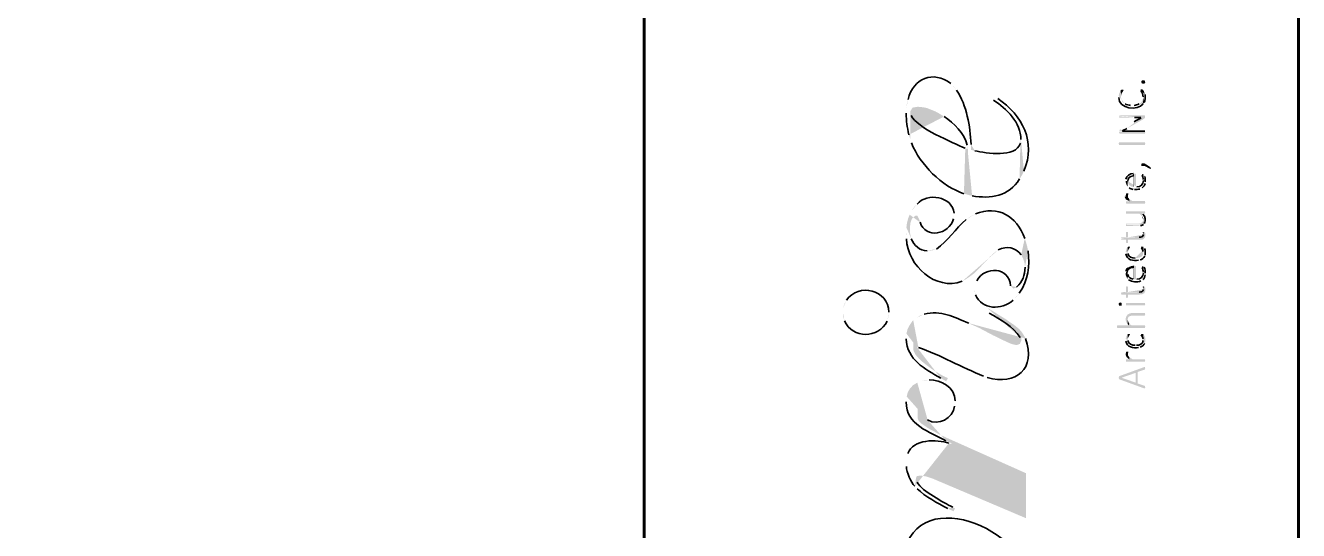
# Model space of a CAD drawing. Header units: inches. Extents: x 5 to 516, y -193 to 129.
# Drawn here: x 129.21 to 144.77, y 58.4 to 64.58 of the extents above; entities that cross this region are included whole.
import ezdxf

# ---------------------------------------------------------------- set-up
doc = ezdxf.new("R2010")
doc.units = ezdxf.units.IN
doc.header["$MEASUREMENT"] = 0
doc.layers.add('PDF_Geometry', color=7, linetype='Continuous')
doc.layers.add('PDF_Solid Fills', color=7, linetype='Continuous')

msp = doc.modelspace()

# ---------------------------------------------------------------- hatches: boundary and pattern name
at = {"layer": 'PDF_Solid Fills', "true_color": 0x8d8d8d, "transparency": 33554559}
h = msp.add_hatch(color=252, dxfattribs=at)
h.paths.add_polyline_path([(139.9736406, 63.50767), (139.9736406, 63.5043367)], flags=0)
h.paths.add_polyline_path([(140.0069739, 63.2410033), (140.0236406, 63.1910033), (140.0269739, 63.5210033), (140.0269739, 63.5310033), (140.0503073, 63.5710033), (140.0603073, 63.5743367), (140.1203073, 63.5843367), (140.136974, 63.5810033), (140.1836406, 63.57767), (140.2303073, 63.56767), (140.3303073, 63.52767), (140.3836406, 63.49767), (140.436974, 63.4643367)], flags=0)
h.paths.add_polyline_path([(140.7203073, 63.1143366), (140.7303073, 63.0643366), (140.7303073, 62.5076699), (140.7803073, 62.4943366)], flags=0)
h.paths.add_polyline_path([(141.3603073, 62.7010033), (141.3903074, 62.7476699), (141.376974, 63.1843366), (141.3703073, 63.13767)], flags=0)
h.paths.add_polyline_path([(140.8136407, 63.0443366), (140.766974, 63.05767), (140.766974, 63.1243366)], flags=0)
h.paths.add_polyline_path([(140.5903073, 63.78767), (140.556974, 63.8310034), (140.5203073, 63.86767)], flags=0)
h.paths.add_polyline_path([(139.9969739, 63.6743367), (139.9836406, 63.6243367), (139.9769739, 63.56767)], flags=0)
at = {"layer": 'PDF_Solid Fills', "transparency": 33554559}
for points in [[(142.8736415, 63.9076673), (142.8836415, 63.9076673), (142.8903082, 63.904334), (142.8903082, 63.9010007), (142.8936415, 63.894334), (142.8969748, 63.884334), (142.8936415, 63.874334), (142.8903082, 63.8710006), (142.8836415, 63.8676673), (142.8736415, 63.864334), (142.8603082, 63.8676673), (142.8536415, 63.8710006), (142.8503082, 63.8776673), (142.8503082, 63.8976673), (142.8536415, 63.904334), (142.8603082, 63.9076673)], [(142.5969742, 63.7876722), (142.6003075, 63.7010055), (142.6003075, 63.7176722), (142.6036409, 63.7276722), (142.6036409, 63.7376722), (142.6069742, 63.7443389), (142.6136409, 63.7543389), (142.6169742, 63.7610055), (142.6236409, 63.7710055), (142.6269742, 63.7776722), (142.6269742, 63.7810055), (142.6336409, 63.7876722), (142.6303076, 63.7910055), (142.6303076, 63.7943389), (142.6069742, 63.7943389), (142.6003075, 63.7876722)], [(142.8903075, 63.1476711), (142.8936408, 63.1476711), (142.8936408, 63.1410044), (142.8969742, 63.1343377), (142.8936408, 63.1243377), (142.8936408, 63.1176711), (142.5769741, 63.1176711), (142.5769741, 63.1210044), (142.5736408, 63.1276711), (142.5736408, 63.1410044), (142.5769741, 63.1443377), (142.5769741, 63.1476711)], [(142.8469742, 62.8743353), (142.8469742, 62.8676686), (142.8503076, 62.8610019), (142.8569742, 62.8576686), (142.8936409, 62.8576686), (142.9603076, 62.8210019), (142.9636409, 62.8210019), (142.9636409, 62.8243353), (142.9669742, 62.8310019), (142.9636409, 62.8343353), (142.9636409, 62.8410019), (142.9603076, 62.8443353), (142.9069742, 62.8810019), (142.9036409, 62.8810019), (142.8969742, 62.8876686), (142.8869742, 62.8910019), (142.8736409, 62.8910019), (142.8636409, 62.8943353), (142.8569742, 62.8910019), (142.8503076, 62.8876686), (142.8469742, 62.8810019)], [(142.6603075, 62.4143404), (142.6603075, 62.4043404), (142.6636409, 62.401007), (142.8936409, 62.401007), (142.8936409, 62.4076737), (142.8969742, 62.4143404), (142.8936409, 62.4243404), (142.8936409, 62.431007), (142.7369742, 62.431007), (142.7303075, 62.4376737), (142.7203075, 62.441007), (142.7136409, 62.4476737), (142.7103075, 62.4476737), (142.7036409, 62.4543404), (142.7003075, 62.4276737), (142.6636409, 62.4276737), (142.6603075, 62.4243404), (142.6603075, 62.421007)], [(142.6836416, 62.441006), (142.6936416, 62.4343393), (142.7003083, 62.4276726), (142.7036416, 62.4543393), (142.6969749, 62.461006), (142.6936416, 62.4676726), (142.6869749, 62.4743393), (142.6869749, 62.4776726), (142.6836416, 62.4876726)], [(142.6603075, 62.2910019), (142.6603075, 62.2810019), (142.6636409, 62.2776685), (142.8269742, 62.2776685), (142.8569742, 62.2476685), (142.8569742, 62.2776685), (142.8936409, 62.2776685), (142.8936409, 62.2843352), (142.8969742, 62.2910019), (142.8936409, 62.2976685), (142.8936409, 62.3043352), (142.6603075, 62.3043352), (142.6603075, 62.2976685)], [(142.8636411, 62.0510048), (142.8669744, 62.0443382), (142.8703077, 62.0376715), (142.8703077, 62.0310048), (142.8736411, 62.0210048), (142.8769744, 62.0543382), (142.8669744, 62.0543382), (142.8669744, 62.0510048)], [(142.6803076, 61.8676688), (142.6836409, 61.8010021), (142.6836409, 61.8176688), (142.6869742, 61.8276688), (142.6936409, 61.8376688), (142.6969742, 61.8476688), (142.7003076, 61.8510021), (142.7069742, 61.8610021), (142.7103076, 61.8676688), (142.7069742, 61.8743354), (142.6903076, 61.8743354), (142.6836409, 61.8710021)], [(142.8636411, 61.3810015), (142.8669744, 61.3776682), (142.8703077, 61.3710015), (142.8703077, 61.3610015), (142.8736411, 61.3510015), (142.8769744, 61.3876682), (142.8703077, 61.3876682), (142.8669744, 61.3843349)], [(142.5703078, 61.1710067), (142.5736411, 61.16434), (142.5769745, 61.15434), (142.5803078, 61.1510067), (142.6003078, 61.1510067), (142.6069745, 61.15434), (142.6103078, 61.1576733), (142.6103078, 61.1776733), (142.6069745, 61.18434), (142.6036411, 61.1876733), (142.5903078, 61.1910067), (142.5836411, 61.1876733), (142.5769745, 61.18434), (142.5736411, 61.1810067)], [(142.6603075, 61.1710067), (142.6603075, 61.1576733), (142.6636409, 61.1576733), (142.6669742, 61.15434), (142.8903075, 61.15434), (142.8936409, 61.1576733), (142.8936409, 61.16434), (142.8969742, 61.1710067), (142.8936409, 61.1776733), (142.8936409, 61.18434), (142.6636409, 61.18434), (142.6603075, 61.1810067), (142.6603075, 61.1776733)], [(142.6569743, 60.9843408), (142.6569743, 60.9743408), (142.6603077, 60.9643408), (142.663641, 60.9576741), (142.6669743, 60.9476741), (142.6703077, 60.9410075), (142.6769743, 60.9343408), (142.6803077, 60.9243408), (142.683641, 60.9810075), (142.683641, 60.9943408), (142.6869743, 61.0043408), (142.693641, 61.0143408), (142.7003077, 61.0210075), (142.703641, 61.0210075), (142.713641, 61.0243408), (142.723641, 61.0276741), (142.7269743, 61.0310075), (142.8903077, 61.0310075), (142.893641, 61.0343408), (142.893641, 61.0410075), (142.8969743, 61.0476741), (142.893641, 61.0543408), (142.893641, 61.0610075), (142.723641, 61.0610075), (142.713641, 61.0576741), (142.7103077, 61.0576741), (142.703641, 61.0543408), (142.693641, 61.0510075), (142.683641, 61.0443408), (142.6769743, 61.0376741), (142.6703077, 61.0276741), (142.663641, 61.0210075), (142.663641, 61.0143408), (142.6569743, 60.9943408)], [(142.5503077, 60.8943343), (142.5503077, 60.8876676), (142.5536411, 60.8843343), (142.5536411, 60.881001), (142.8936411, 60.881001), (142.8936411, 60.8876676), (142.8969744, 60.8943343), (142.8936411, 60.9043343), (142.8936411, 60.911001), (142.7303078, 60.911001), (142.7203078, 60.9176676), (142.7003078, 60.9376676), (142.6969744, 60.911001), (142.5536411, 60.911001), (142.5536411, 60.9076676), (142.5503077, 60.9043343)], [(142.6803076, 60.9243365), (142.6903076, 60.9176698), (142.6969742, 60.9110031), (142.7003076, 60.9376698), (142.6936409, 60.9476698), (142.6903076, 60.9510031), (142.6869742, 60.9610031), (142.6836409, 60.9710031), (142.6836409, 60.9810031)], [(142.6803076, 60.8010047), (142.6836409, 60.7343381), (142.6836409, 60.7510047), (142.6869742, 60.7610047), (142.6936409, 60.7710047), (142.6969742, 60.7810047), (142.7003076, 60.7843381), (142.7069742, 60.7943381), (142.7103076, 60.8010047), (142.7069742, 60.8076714), (142.6903076, 60.8076714), (142.6836409, 60.8043381)], [(142.6569743, 60.5576711), (142.6569743, 60.5510045), (142.6603077, 60.5443378), (142.6603077, 60.5376711), (142.6669743, 60.5276711), (142.6703077, 60.5210044), (142.6803077, 60.5143378), (142.683641, 60.5076711), (142.683641, 60.5543378), (142.6869743, 60.5643378), (142.6869743, 60.5743378), (142.6903077, 60.5810045), (142.6903077, 60.5876711), (142.6869743, 60.5910045), (142.6669743, 60.5910045), (142.6669743, 60.5876711), (142.663641, 60.5876711), (142.6603077, 60.5810045), (142.6603077, 60.5743378), (142.6569743, 60.5643378)], [(142.6836416, 60.5076698), (142.6936416, 60.5010031), (142.7003083, 60.4943364), (142.7036416, 60.5210031), (142.6969749, 60.5276698), (142.6936416, 60.5343364), (142.6869749, 60.5410031), (142.6869749, 60.5443364), (142.6836416, 60.5543364)], [(142.5803082, 60.2910017), (142.6069749, 60.2710017), (142.7803082, 60.3310017), (142.7803082, 60.2110017), (142.8036416, 60.3410017), (142.8903083, 60.3710017), (142.8936416, 60.3710017), (142.8936416, 60.3810017), (142.8969749, 60.3876684), (142.8936416, 60.3976684), (142.8936416, 60.4010017), (142.8903083, 60.4043351), (142.8836416, 60.4010017)], [(142.6603075, 60.4810042), (142.6603075, 60.4710042), (142.6636409, 60.4676708), (142.8936409, 60.4676708), (142.8936409, 60.4743375), (142.8969742, 60.4810042), (142.8936409, 60.4876708), (142.8936409, 60.4943375), (142.8903075, 60.4976708), (142.7369742, 60.4976708), (142.7303075, 60.5043375), (142.7203075, 60.5076708), (142.7136409, 60.5143375), (142.7103075, 60.5143375), (142.7036409, 60.5210042), (142.7003075, 60.4943375), (142.6636409, 60.4943375), (142.6603075, 60.4910042), (142.6603075, 60.4876708)], [(142.573641, 60.2710025), (142.573641, 60.2643359), (142.5769743, 60.2576692), (142.5769743, 60.2543359), (142.5803076, 60.2510025), (142.883641, 60.1410025), (142.893641, 60.1410025), (142.893641, 60.1476692), (142.8969743, 60.1543359), (142.893641, 60.1610025), (142.893641, 60.1676692), (142.8903077, 60.1710025), (142.803641, 60.2010025), (142.803641, 60.3410025), (142.7803077, 60.2110025), (142.6069743, 60.2710025), (142.5803076, 60.2910025), (142.5769743, 60.2876692), (142.5769743, 60.2843359), (142.573641, 60.2776692)]]:
    msp.add_hatch(color=256, dxfattribs=at).paths.add_polyline_path(points)
at = {"layer": 'PDF_Solid Fills', "true_color": 0x8d8d8d, "transparency": 33554559}
h = msp.add_hatch(color=252, dxfattribs=at)
h.paths.add_polyline_path([(141.0169748, 63.6776733), (141.0403081, 63.6643399)], flags=0)
h.paths.add_polyline_path([(141.3769748, 63.1843399), (141.3903082, 62.7476732), (141.4136415, 62.7976732)], flags=0)
h.paths.add_polyline_path([(141.0936415, 63.6843399), (141.0469748, 63.7176733)], flags=0)
at = {"layer": 'PDF_Solid Fills', "transparency": 33554559}
h = msp.add_hatch(color=256, dxfattribs=at)
h.paths.add_polyline_path([(142.573641, 63.7043389), (142.573641, 63.6976722)], flags=0)
h.paths.add_polyline_path([(142.8703077, 63.6210055), (142.8703077, 63.7043389), (142.8703077, 63.6876722), (142.863641, 63.6676722), (142.8603077, 63.6610055), (142.8603077, 63.6576722), (142.853641, 63.6510055), (142.8503077, 63.6410055), (142.843641, 63.6343388), (142.833641, 63.6276722), (142.8303077, 63.6243388), (142.823641, 63.6176722)], flags=0)
h.paths.add_polyline_path([(142.7603077, 63.6010055), (142.7169743, 63.6010055)], flags=0)
h.paths.add_polyline_path([(142.6503077, 63.6176722), (142.643641, 63.6243388), (142.6369743, 63.6276722), (142.633641, 63.6310055), (142.613641, 63.6510055), (142.6103077, 63.6610055), (142.6069743, 63.6643388), (142.603641, 63.6710055), (142.603641, 63.6810055), (142.6003077, 63.6910055), (142.6003077, 63.7010055), (142.5969743, 63.7876722), (142.593641, 63.7776722), (142.5903076, 63.7743389), (142.5869743, 63.7643389), (142.583641, 63.7576722), (142.5803076, 63.7510055), (142.5769743, 63.7410055), (142.5769743, 63.7310055), (142.573641, 63.7243389), (142.573641, 63.7143389)], flags=0)
h = msp.add_hatch(color=256, dxfattribs=at)
h.paths.add_polyline_path([(142.8369746, 63.791002), (142.8436413, 63.781002)], flags=0)
h.paths.add_polyline_path([(142.870308, 63.7043353), (142.870308, 63.621002), (142.8769746, 63.6276687), (142.8836413, 63.6376687)], flags=0)
h.paths.add_polyline_path([(142.8936413, 63.7343353), (142.890308, 63.7443353), (142.8869746, 63.751002), (142.8836413, 63.761002), (142.8836413, 63.7643353), (142.880308, 63.7743353), (142.8736413, 63.781002), (142.8736413, 63.7843353), (142.8636413, 63.7943353), (142.860308, 63.7943353), (142.8569746, 63.7976687), (142.8436413, 63.7976687), (142.840308, 63.7943353), (142.8369746, 63.7943353)], flags=0)
at = {"layer": 'PDF_Solid Fills', "true_color": 0x8d8d8d, "transparency": 33554559}
h = msp.add_hatch(color=252, dxfattribs=at)
h.paths.add_polyline_path([(140.0236411, 63.191006), (140.0403078, 63.141006)], flags=0)
h.paths.add_polyline_path([(140.6803078, 62.521006), (140.7303078, 62.5076726), (140.7303078, 63.0643393), (140.6969745, 63.0776727)], flags=0)
h.paths.add_polyline_path([(140.0336411, 63.4776727), (140.0269745, 63.521006)], flags=0)
at = {"layer": 'PDF_Solid Fills', "transparency": 33554559}
h = msp.add_hatch(color=256, dxfattribs=at)
h.paths.add_polyline_path([(142.5769742, 63.4676716), (142.5769742, 63.4543383), (142.5803075, 63.4543383), (142.5803075, 63.451005), (142.7669742, 63.451005)], flags=0)
h.paths.add_polyline_path([(142.8436409, 63.451005), (142.8536409, 63.4543383), (142.8536409, 63.451005), (142.8669742, 63.4276716), (142.8736409, 63.431005), (142.8803075, 63.4376716), (142.8836409, 63.4376716), (142.8903075, 63.4443383), (142.8936409, 63.4543383), (142.8936409, 63.4743383), (142.8869742, 63.481005), (142.5803075, 63.481005), (142.5769742, 63.4776716), (142.5769742, 63.4743383)], flags=0)
h = msp.add_hatch(color=256, dxfattribs=at)
h.paths.add_polyline_path([(142.5969742, 63.3110011), (142.6103075, 63.2843345), (142.6136409, 63.2843345)], flags=0)
h.paths.add_polyline_path([(142.6703076, 63.3176678), (142.8669742, 63.4276678), (142.8536409, 63.4510012), (142.8469742, 63.4476678)], flags=0)
h.paths.add_polyline_path([(142.7603076, 63.4010012), (142.7503076, 63.3943345)], flags=0)
h = msp.add_hatch(color=256, dxfattribs=at)
h.paths.add_polyline_path([(142.5769742, 63.2810058), (142.5769742, 63.2676724), (142.5803075, 63.2576724), (142.5903075, 63.2543391), (142.8936409, 63.2543391), (142.8936409, 63.2610058), (142.8969742, 63.2676724), (142.8936409, 63.2776724), (142.8936409, 63.2843391), (142.8903075, 63.2843391)], flags=0)
h.paths.add_polyline_path([(142.6203075, 63.2843391), (142.6103075, 63.2843391), (142.5969742, 63.3110058), (142.5936408, 63.3076724), (142.5869742, 63.3043391), (142.5803075, 63.2976724), (142.5769742, 63.2910058)], flags=0)
h = msp.add_hatch(color=256, dxfattribs=at)
h.paths.add_polyline_path([(142.6569743, 62.6743366), (142.6569743, 62.6610033), (142.663641, 62.6410033), (142.6669743, 62.6343366), (142.6669743, 62.6310033), (142.6703077, 62.6243366), (142.6769743, 62.6143366), (142.683641, 62.6076699), (142.683641, 62.6743366)], flags=0)
h.paths.add_polyline_path([(142.7469743, 62.7376699), (142.7569743, 62.7376699), (142.7569743, 62.6043366), (142.7603077, 62.7676699), (142.7503077, 62.7676699)], flags=0)
h.paths.add_polyline_path([(142.6603077, 62.6976699), (142.6569743, 62.6876699)], flags=0)
h = msp.add_hatch(color=256, dxfattribs=at)
h.paths.add_polyline_path([(142.6836416, 62.6076726), (142.7003083, 62.591006)], flags=0)
h.paths.add_polyline_path([(142.7469749, 62.5743393), (142.7569749, 62.5743393), (142.7669749, 62.571006)], flags=0)
h.paths.add_polyline_path([(142.8303083, 62.5776726), (142.8336416, 62.581006), (142.8436416, 62.5843393), (142.8536416, 62.5876726), (142.8603083, 62.5943393)], flags=0)
h.paths.add_polyline_path([(142.8936416, 62.6476726), (142.896975, 62.6576726), (142.896975, 62.6676726)], flags=0)
h.paths.add_polyline_path([(142.8903083, 62.731006), (142.886975, 62.741006), (142.8836416, 62.7476727), (142.8803083, 62.7576727), (142.8769749, 62.7576727), (142.8736416, 62.761006), (142.8736416, 62.681006)], flags=0)
h.paths.add_polyline_path([(142.7936416, 62.6043393), (142.7836416, 62.6043393), (142.7836416, 62.7543393), (142.7803083, 62.7643393), (142.7769749, 62.7676727), (142.7603083, 62.7676727), (142.7569749, 62.6043393), (142.7503083, 62.6043393), (142.7403083, 62.6076726), (142.7303083, 62.6076726), (142.7236416, 62.611006), (142.7136416, 62.6176726), (142.7069749, 62.621006), (142.7003083, 62.6276726), (142.6936416, 62.6343393), (142.6869749, 62.6543393), (142.6836416, 62.661006), (142.6836416, 62.6743393)], flags=0)
h = msp.add_hatch(color=256, dxfattribs=at)
h.paths.add_polyline_path([(142.8569747, 62.7543401), (142.8569747, 62.7476735)], flags=0)
h.paths.add_polyline_path([(142.8736413, 62.6943401), (142.8736413, 62.6810068), (142.8736413, 62.7610068), (142.8636413, 62.7610068), (142.8569747, 62.7576735)], flags=0)
h = msp.add_hatch(color=256, dxfattribs=at)
h.paths.add_polyline_path([(142.6569743, 62.4910005), (142.6569743, 62.4876672)], flags=0)
h.paths.add_polyline_path([(142.6803077, 62.4476672), (142.683641, 62.4410005), (142.683641, 62.4876672), (142.6869743, 62.4976672), (142.6869743, 62.5076672), (142.6903077, 62.5143339), (142.6903077, 62.5210005), (142.6869743, 62.5243339), (142.6669743, 62.5243339), (142.663641, 62.5210005), (142.6603077, 62.5143339), (142.6603077, 62.5076672), (142.6569743, 62.4976672)], flags=0)
at = {"layer": 'PDF_Solid Fills', "true_color": 0x8d8d8d, "transparency": 33554559}
h = msp.add_hatch(color=252, dxfattribs=at)
h.paths.add_polyline_path([(139.9736406, 62.0510048), (139.9736406, 62.0276715), (139.9769739, 61.9676715)], flags=0)
h.paths.add_polyline_path([(140.6603073, 61.4510048), (140.706974, 61.4776715), (140.756974, 61.5110048), (140.7603073, 61.5143381), (140.8003073, 61.5443381), (140.8403073, 61.5810048), (140.8836406, 61.6276715), (140.8936406, 61.6376715), (140.9336407, 61.6810048), (140.9736407, 61.7210048), (141.0036407, 61.7576715), (141.0136406, 61.7643382), (141.056974, 61.8043382), (141.1003074, 61.8343382)], flags=0)
h.paths.add_polyline_path([(141.3803074, 61.7743382), (141.4036407, 61.7276715), (141.4203074, 61.6776715), (141.4269741, 61.6243381), (141.4403074, 61.9243382), (141.4236407, 61.9743382)], flags=0)
h.paths.add_polyline_path([(140.8203073, 62.2743382), (140.8003073, 62.2643382), (140.7536407, 62.2376715), (140.706974, 62.2043382)], flags=0)
h.paths.add_polyline_path([(140.3436406, 61.8443382), (140.2936406, 61.8276715), (140.2303073, 61.8243382)], flags=0)
h.paths.add_polyline_path([(140.0369739, 61.9710048), (140.0236406, 62.0243382), (140.0203073, 62.0810048), (140.0169739, 62.2643382), (139.9969739, 62.2143382), (139.9836406, 62.1610049), (139.9769739, 62.1076715)], flags=0)
h = msp.add_hatch(color=252, dxfattribs=at)
h.paths.add_polyline_path([(140.0169747, 62.2643363), (140.0203081, 62.0810029), (140.0203081, 62.1110029), (140.0269747, 62.1676696), (140.0436414, 62.211003), (140.0569747, 62.231003), (140.0936414, 62.2543363), (140.1103081, 62.2543363), (140.1336414, 62.2076696), (140.1436414, 62.171003)], flags=0)
h.paths.add_polyline_path([(140.5536414, 62.2143363), (140.5603081, 62.2643363), (140.5603081, 62.281003)], flags=0)
h.paths.add_polyline_path([(140.1069747, 62.3943363), (140.0669747, 62.351003), (140.0403081, 62.3076696)], flags=0)
at = {"layer": 'PDF_Solid Fills', "transparency": 33554559}
h = msp.add_hatch(color=256, dxfattribs=at)
h.paths.add_polyline_path([(142.8569747, 62.2476737), (142.860308, 62.241007), (142.8669747, 62.2343404), (142.870308, 62.2243404), (142.8736413, 62.2176737), (142.8736413, 62.2076737), (142.880308, 62.151007), (142.8869747, 62.1576737)], flags=0)
h.paths.add_polyline_path([(142.8669747, 62.271007), (142.8569747, 62.2776737)], flags=0)
h = msp.add_hatch(color=256, dxfattribs=at)
h.paths.add_polyline_path([(142.6603075, 62.1410046), (142.6603075, 62.1276712), (142.6636409, 62.1243379), (142.8136409, 62.1243379), (142.8236409, 62.1276712), (142.8336409, 62.1276712), (142.8403075, 62.1310046)], flags=0)
h.paths.add_polyline_path([(142.8736409, 62.1443379), (142.8803075, 62.1510046), (142.8736409, 62.2076713), (142.8736409, 62.1910046), (142.8703075, 62.1843379), (142.8669742, 62.1810046), (142.8536409, 62.1676712), (142.8503075, 62.1643379), (142.8436409, 62.1610046), (142.8336409, 62.1576712), (142.8303075, 62.1576712), (142.8203075, 62.1543379), (142.6636409, 62.1543379), (142.6603075, 62.1510046), (142.6603075, 62.1476712)], flags=0)
h = msp.add_hatch(color=256, dxfattribs=at)
h.paths.add_polyline_path([(142.6003083, 61.9710081), (142.6003083, 61.9643414), (142.6036416, 61.9610081), (142.6036416, 61.9576748), (142.6603083, 61.9576748), (142.6603083, 61.9243414), (142.6636416, 61.9210081), (142.6636416, 61.9176748), (142.6836416, 61.9176748), (142.6869749, 61.9243414), (142.6869749, 61.9576748), (142.8469749, 61.9576748), (142.8569749, 61.9610081), (142.8636416, 61.9610081), (142.8736416, 61.9643414), (142.8903083, 61.9810081), (142.8936416, 61.9910081), (142.896975, 61.9976748), (142.896975, 62.0376748), (142.8936416, 62.0476748), (142.8903083, 62.0510081), (142.8836416, 62.0543414), (142.8769749, 62.0543414), (142.8736416, 62.0210081)], flags=0)
h.paths.add_polyline_path([(142.8203083, 61.9876748), (142.6869749, 61.9876748), (142.6869749, 62.0476748), (142.6836416, 62.0543414), (142.6636416, 62.0543414), (142.6636416, 62.0510081), (142.6603083, 62.0476748), (142.6603083, 61.9876748), (142.6069749, 61.9876748), (142.6036416, 61.9843414), (142.6003083, 61.9776748)], flags=0)
at = {"layer": 'PDF_Solid Fills', "true_color": 0x8d8d8d, "transparency": 33554559}
h = msp.add_hatch(color=252, dxfattribs=at)
h.paths.add_polyline_path([(140.810308, 61.3610023), (140.810308, 61.3343357), (140.8203081, 61.2843357)], flags=0)
h.paths.add_polyline_path([(141.2803081, 61.217669), (141.3203081, 61.257669), (141.3569748, 61.3043357)], flags=0)
h.paths.add_polyline_path([(141.4636414, 61.8243357), (141.4536414, 61.8743357), (141.4403081, 61.9243357), (141.4269748, 61.6243357)], flags=0)
h.paths.add_polyline_path([(141.3236414, 61.377669), (141.2869748, 61.3610023), (141.2503081, 61.3943357)], flags=0)
h.paths.add_polyline_path([(140.8369747, 61.457669), (140.8169747, 61.4110024)], flags=0)
at = {"layer": 'PDF_Solid Fills', "transparency": 33554559}
h = msp.add_hatch(color=256, dxfattribs=at)
h.paths.add_polyline_path([(142.6569743, 61.8043414), (142.6569743, 61.7943414), (142.6603077, 61.7843414)], flags=0)
h.paths.add_polyline_path([(142.813641, 61.7076747), (142.8203077, 61.7076747), (142.8303077, 61.7110081), (142.833641, 61.7110081)], flags=0)
h.paths.add_polyline_path([(142.8903077, 61.7576747), (142.8903077, 61.7610081), (142.893641, 61.7676747)], flags=0)
h.paths.add_polyline_path([(142.8869743, 61.8510081), (142.8803077, 61.8576747), (142.8803077, 61.8610081), (142.873641, 61.8710081), (142.873641, 61.8010081), (142.8703077, 61.7910081), (142.8703077, 61.7843414), (142.8669743, 61.7743414), (142.863641, 61.7676747), (142.8569743, 61.7576747), (142.8503077, 61.7510081), (142.8469743, 61.7510081), (142.8403077, 61.7476747), (142.8303077, 61.7410081), (142.8203077, 61.7376747), (142.8103077, 61.7376747), (142.8003077, 61.7343414), (142.773641, 61.7343414)], flags=0)
h.paths.add_polyline_path([(142.683641, 61.7910081), (142.683641, 61.8010081), (142.6803077, 61.8676748), (142.673641, 61.8576747), (142.6703077, 61.8510081), (142.663641, 61.8443414), (142.663641, 61.8343414), (142.6569743, 61.8143414)], flags=0)
h = msp.add_hatch(color=256, dxfattribs=at)
h.paths.add_polyline_path([(142.843641, 61.8710054), (142.8469744, 61.8610054)], flags=0)
h.paths.add_polyline_path([(142.8703077, 61.8143387), (142.873641, 61.8010054), (142.873641, 61.8710054), (142.8703077, 61.8743387), (142.8469744, 61.8743387), (142.843641, 61.8710054)], flags=0)
h = msp.add_hatch(color=256, dxfattribs=at)
h.paths.add_polyline_path([(142.6569743, 61.5476682), (142.6569743, 61.5310015), (142.6603077, 61.5210015), (142.663641, 61.5143349), (142.6669743, 61.5043349), (142.6703077, 61.4943349), (142.6769743, 61.4843349), (142.683641, 61.4776682), (142.683641, 61.5610015), (142.6869743, 61.5710015), (142.6903077, 61.5810016), (142.703641, 61.5943349), (142.7103077, 61.5976682), (142.7169743, 61.6043349), (142.7269743, 61.6076682), (142.7369743, 61.6076682), (142.7469743, 61.6110016), (142.7569743, 61.6110016), (142.7569743, 61.4743349), (142.7603077, 61.6410016), (142.7503077, 61.6410016), (142.7403077, 61.6376682), (142.7303077, 61.6376682), (142.7203077, 61.6343349), (142.713641, 61.6310016), (142.703641, 61.6276682), (142.6969743, 61.6243349), (142.6869743, 61.6176682), (142.683641, 61.6143349)], flags=0)
h.paths.add_polyline_path([(142.6603077, 61.5776682), (142.6603077, 61.5676682), (142.6569743, 61.5576682)], flags=0)
h = msp.add_hatch(color=256, dxfattribs=at)
h.paths.add_polyline_path([(142.6836416, 61.4776677), (142.6936416, 61.4676677)], flags=0)
h.paths.add_polyline_path([(142.8436416, 61.4543343), (142.8536416, 61.461001), (142.8603083, 61.4643343), (142.8669749, 61.471001)], flags=0)
h.paths.add_polyline_path([(142.896975, 61.5276677), (142.896975, 61.551001)], flags=0)
h.paths.add_polyline_path([(142.8836416, 61.621001), (142.8803083, 61.6276677), (142.8769749, 61.631001), (142.8736416, 61.631001), (142.8736416, 61.5543343)], flags=0)
h.paths.add_polyline_path([(142.7936416, 61.4743343), (142.7836416, 61.4743343), (142.7836416, 61.6276677), (142.7803083, 61.6343343), (142.7769749, 61.6376677), (142.7669749, 61.641001), (142.7603083, 61.641001), (142.7569749, 61.4743343), (142.7503083, 61.4743343)], flags=0)
h.paths.add_polyline_path([(142.6836416, 61.5343343), (142.6836416, 61.5443343)], flags=0)
h = msp.add_hatch(color=256, dxfattribs=at)
h.paths.add_polyline_path([(142.8569747, 61.6243352), (142.8569747, 61.6176685)], flags=0)
h.paths.add_polyline_path([(142.8736413, 61.5643352), (142.8736413, 61.5543352), (142.8736413, 61.6310018), (142.8569747, 61.6310018), (142.8569747, 61.6276685)], flags=0)
h = msp.add_hatch(color=256, dxfattribs=at)
h.paths.add_polyline_path([(142.6003083, 61.3043414), (142.6003083, 61.2976747), (142.6036416, 61.291008), (142.6069749, 61.2876747), (142.6603083, 61.2876747), (142.6603083, 61.2543414), (142.6636416, 61.2543414), (142.6636416, 61.251008), (142.6669749, 61.2476747), (142.6736416, 61.2476747), (142.6836416, 61.251008), (142.6869749, 61.2543414), (142.6869749, 61.2876747), (142.8269749, 61.2876747), (142.8369749, 61.291008), (142.8569749, 61.291008), (142.8636416, 61.2943414), (142.8736416, 61.2976747), (142.8803083, 61.3043414), (142.8836416, 61.3043414), (142.8903083, 61.3143414), (142.8936416, 61.321008), (142.896975, 61.331008), (142.896975, 61.371008), (142.8936416, 61.3776747), (142.8903083, 61.3843414), (142.8836416, 61.3876747), (142.8769749, 61.3876747), (142.8736416, 61.351008)], flags=0)
h.paths.add_polyline_path([(142.8203083, 61.3176747), (142.6869749, 61.3176747), (142.6869749, 61.381008), (142.6836416, 61.3843414), (142.6736416, 61.3876747), (142.6669749, 61.3876747), (142.6603083, 61.381008), (142.6603083, 61.3176747), (142.6036416, 61.3176747), (142.6036416, 61.3143414), (142.6003083, 61.311008)], flags=0)
at = {"layer": 'PDF_Solid Fills', "true_color": 0x8d8d8d, "transparency": 33554559}
h = msp.add_hatch(color=252, dxfattribs=at)
h.paths.add_polyline_path([(139.2003073, 61.071004), (139.2036406, 61.0176706), (139.2203073, 60.9676706)], flags=0)
h.paths.add_polyline_path([(139.7436407, 60.9643373), (139.756974, 61.0143373), (139.7636407, 61.071004)], flags=0)
h.paths.add_polyline_path([(139.2436406, 61.2176706), (139.2203073, 61.1743373), (139.2036406, 61.1243373)], flags=0)
h = msp.add_hatch(color=252, dxfattribs=at)
h.paths.add_polyline_path([(140.060308, 60.9743378), (140.0636413, 60.6043378), (140.0736413, 60.6343378), (140.1069747, 60.6410045), (140.1236413, 60.6410045)], flags=0)
h.paths.add_polyline_path([(140.9203081, 60.2910044), (140.9569747, 60.2776711), (140.9636414, 60.2743378)], flags=0)
h.paths.add_polyline_path([(141.4336414, 60.7510045), (141.410308, 60.7943378), (141.3836414, 60.8343378), (141.3803081, 60.7210045), (141.3636414, 60.6843378), (141.3269747, 60.6710045), (141.3003081, 60.6743378), (141.2603081, 60.6843378), (141.2069747, 60.7076711), (141.1436414, 60.7376711), (141.0703081, 60.7743378), (141.040308, 60.7876711), (140.9836415, 60.8176711), (140.9269747, 60.8476711), (140.8769747, 60.8743378), (140.8269747, 60.8976711), (140.780308, 60.9176711), (140.740308, 60.9376711)], flags=0)
h.paths.add_polyline_path([(140.1936413, 61.0476712), (140.1436413, 61.0310045), (140.100308, 61.0043378)], flags=0)
h = msp.add_hatch(color=252, dxfattribs=at)
h.paths.add_polyline_path([(140.9436411, 61.0876733), (140.9903077, 61.0610067)], flags=0)
h.paths.add_polyline_path([(141.3669744, 60.76434), (141.3803078, 60.7210066), (141.3836411, 60.83434), (141.3503078, 60.8710066), (141.3436411, 60.87434), (141.3136411, 60.9010067), (141.2769744, 60.9276733), (141.2369744, 60.95434), (141.1903077, 60.9876733), (141.1403077, 61.0176733), (141.0869744, 61.0510067), (141.0303077, 61.0876733), (140.9669744, 61.12434)], flags=0)
h = msp.add_hatch(color=252, dxfattribs=at)
h.paths.add_polyline_path([(139.9736406, 60.7576698), (139.9736406, 60.7476698)], flags=0)
h.paths.add_polyline_path([(140.396974, 60.2643364), (140.4636406, 60.2276697), (140.4836406, 60.2643364), (140.4736406, 60.2710031), (140.416974, 60.2976697), (140.316974, 60.3576697), (140.2736406, 60.3876697), (140.2203073, 60.4276698), (140.1703073, 60.4676698), (140.1303073, 60.5043364), (140.1003073, 60.5376698), (140.0836406, 60.5610031), (140.0636406, 60.6043364), (140.0603073, 60.9743365), (140.0436406, 60.9543365), (140.0136406, 60.9076698), (139.9903073, 60.8610031), (139.9769739, 60.8110031)], flags=0)
at = {"layer": 'PDF_Solid Fills', "transparency": 33554559}
h = msp.add_hatch(color=256, dxfattribs=at)
h.paths.add_polyline_path([(142.6569743, 60.7376706), (142.6569743, 60.7276706), (142.6603077, 60.7176706)], flags=0)
h.paths.add_polyline_path([(142.813641, 60.6410039), (142.8203077, 60.6410039), (142.8303077, 60.6443373), (142.833641, 60.6443373)], flags=0)
h.paths.add_polyline_path([(142.8903077, 60.6910039), (142.8903077, 60.6943373), (142.893641, 60.7010039), (142.8969743, 60.7110039), (142.8969743, 60.7576706), (142.893641, 60.7676706), (142.8903077, 60.7743373), (142.8869743, 60.7843373), (142.8803077, 60.7910039), (142.8803077, 60.7943373), (142.873641, 60.8043373), (142.873641, 60.7343373), (142.8703077, 60.7243373)], flags=0)
h.paths.add_polyline_path([(142.7903077, 60.6676706), (142.773641, 60.6676706)], flags=0)
h.paths.add_polyline_path([(142.683641, 60.7243373), (142.683641, 60.7343373), (142.6803077, 60.8010039), (142.673641, 60.7910039), (142.6703077, 60.7843373), (142.663641, 60.7776706), (142.663641, 60.7676706), (142.6569743, 60.7476706)], flags=0)
h = msp.add_hatch(color=256, dxfattribs=at)
h.paths.add_polyline_path([(142.843641, 60.8043413), (142.8469744, 60.7943413)], flags=0)
h.paths.add_polyline_path([(142.8703077, 60.7476747), (142.873641, 60.7343413), (142.873641, 60.8043413), (142.8703077, 60.8076747), (142.843641, 60.8076747)], flags=0)
at = {"layer": 'PDF_Solid Fills', "true_color": 0x8d8d8d, "transparency": 33554559}
h = msp.add_hatch(color=252, dxfattribs=at)
h.paths.add_polyline_path([(140.1103077, 60.211005), (140.113641, 59.7776716), (140.1403077, 59.8043383), (140.1869743, 59.7776716), (140.2369743, 59.7543383)], flags=0)
h.paths.add_polyline_path([(140.5669744, 59.9243383), (140.573641, 59.9776716), (140.573641, 59.9876716)], flags=0)
h.paths.add_polyline_path([(140.253641, 60.2443383), (140.2169743, 60.2443383), (140.163641, 60.231005)], flags=0)
h = msp.add_hatch(color=252, dxfattribs=at)
h.paths.add_polyline_path([(139.9736406, 59.9810041), (139.9736406, 59.9743375)], flags=0)
h.paths.add_polyline_path([(140.4603073, 59.5010041), (140.526974, 59.4710041), (141.4369741, 58.5543374), (141.4369741, 59.1043374), (140.526974, 59.5110041), (140.4736406, 59.5343374), (140.416974, 59.5610041), (140.3636406, 59.5876708), (140.316974, 59.6143374), (140.2703073, 59.6376708), (140.226974, 59.6643374), (140.2236406, 59.6676708), (140.1636406, 59.7076708), (140.1269739, 59.7443374), (140.1136406, 59.7776708), (140.1103073, 60.2110042), (140.0603073, 60.1810042), (140.0503073, 60.1710042), (140.0169739, 60.1343375), (139.9936406, 60.0910041), (139.9803073, 60.0410041)], flags=0)
h = msp.add_hatch(color=252, dxfattribs=at)
h.paths.add_polyline_path([(139.9736406, 59.2343373), (139.9769739, 59.1843373)], flags=0)
h.paths.add_polyline_path([(140.0803073, 58.9443372), (140.0836406, 58.9410039), (140.0936406, 59.0410039), (140.1036406, 59.0676706), (140.1436406, 59.0743373), (140.156974, 59.0743373), (140.216974, 59.0643373), (140.236974, 59.0576706), (140.2903073, 59.0410039), (141.4369741, 58.5543372), (140.526974, 59.471004), (140.5236406, 59.461004), (140.496974, 59.471004)], flags=0)
h.paths.add_polyline_path([(139.9936406, 59.3443373), (139.9803073, 59.2910039)], flags=0)
h = msp.add_hatch(color=252, dxfattribs=at)
h.paths.add_polyline_path([(140.0836412, 58.9410057), (140.1069746, 58.914339)], flags=0)
h.paths.add_polyline_path([(140.4836413, 58.6710057), (140.5536413, 58.6376723), (140.5703079, 58.674339), (140.5436413, 58.6876723)], flags=0)
h.paths.add_polyline_path([(140.1069746, 58.994339), (140.0936412, 59.0410057)], flags=0)

# ---------------------------------------------------------------- linework, layer by layer
at = {"layer": 'PDF_Geometry', "lineweight": 60}
for points in [[(144.7703083, 5.7343364), (144.7703083, 95.731007), (9.7736341, 95.731007), (9.7736341, 5.7343364)], [(136.7703077, 95.731007), (136.7703077, 5.7343364)]]:
    msp.add_lwpolyline(points, dxfattribs=at)
at = {"layer": 'PDF_Geometry', "lineweight": 35}
for points in [[(140.5203073, 63.86767), (140.3020295, 64.0330589), (140.0611962, 63.9313367), (139.9969739, 63.6743367)], [(140.766974, 63.1243366), (140.7558629, 63.3463367), (140.7163629, 63.5993922), (140.5903073, 63.78767)], [(141.0403081, 63.6643399), (141.2012526, 63.5633955), (141.3774748, 63.3875621), (141.3769748, 63.1843399)], [(141.4136415, 62.7976732), (141.5634748, 63.1563954), (141.3968082, 63.4775066), (141.0936415, 63.6843399)], [(142.573641, 63.6976722), (142.572641, 63.5516722), (142.8064743, 63.5318388), (142.8703077, 63.6210055)], [(142.8436413, 63.781002), (142.8583635, 63.7572798), (142.8696413, 63.7318909), (142.870308, 63.7043353)], [(142.8836413, 63.6376687), (142.8980302, 63.6573353), (142.9009191, 63.712502), (142.8936413, 63.7343353)], [(139.9736406, 63.5043367), (139.9773073, 63.4045033), (139.9844739, 63.3384478), (140.0069739, 63.2410033)], [(142.7169743, 63.6010055), (142.7031965, 63.6006722), (142.6644188, 63.6121722), (142.6503077, 63.6176722)], [(142.823641, 63.6176722), (142.7985854, 63.60745), (142.7838632, 63.6075611), (142.7603077, 63.6010055)], [(140.6969745, 63.0776727), (140.5423078, 63.1444505), (140.1016411, 63.3275616), (140.0336411, 63.4776727)], [(140.436974, 63.4643367), (140.5610295, 63.3808922), (140.683474, 63.2643366), (140.7203073, 63.1143366)], [(142.8469742, 63.4476678), (142.824252, 63.4359456), (142.778252, 63.4146123), (142.7603076, 63.4010012)], [(142.7669742, 63.451005), (142.7925298, 63.451005), (142.8180853, 63.451005), (142.8436409, 63.451005)], [(142.6136409, 63.2843345), (142.6201409, 63.2930567), (142.6583631, 63.3067789), (142.6703076, 63.3176678)], [(142.8903075, 63.2843391), (142.8003075, 63.2843391), (142.7103075, 63.2843391), (142.6203075, 63.2843391)], [(140.0403078, 63.141006), (140.1431967, 62.8753949), (140.4108078, 62.6122838), (140.6803078, 62.521006)], [(141.3703073, 63.13767), (141.3118074, 62.9546144), (140.9531407, 63.0180033), (140.8136407, 63.0443366)], [(142.7503077, 62.7676699), (142.708641, 62.7716699), (142.6649188, 62.7387255), (142.6603077, 62.6976699)], [(142.683641, 62.6743366), (142.677641, 62.7105033), (142.713641, 62.7384477), (142.7469743, 62.7376699)], [(142.8569747, 62.7476735), (142.8660302, 62.7303401), (142.8689191, 62.7119512), (142.8736413, 62.6943401)], [(142.896975, 62.6676726), (142.896975, 62.6892838), (142.8985861, 62.7113393), (142.8903083, 62.731006)], [(140.7803073, 62.4943366), (141.0084184, 62.4557255), (141.2289741, 62.4889477), (141.3603073, 62.7010033)], [(142.7003083, 62.591006), (142.716086, 62.584006), (142.7306972, 62.5782282), (142.7469749, 62.5743393)], [(142.7669749, 62.571006), (142.7933638, 62.5688949), (142.8070305, 62.5758949), (142.8303083, 62.5776726)], [(142.8736416, 62.681006), (142.8724194, 62.6302838), (142.8420861, 62.6062282), (142.7936416, 62.6043393)], [(142.8603083, 62.5943393), (142.8773083, 62.6068393), (142.8931972, 62.6262838), (142.8936416, 62.6476726)], [(140.5603081, 62.281003), (140.537697, 62.4902252), (140.2340858, 62.5401141), (140.1069747, 62.3943363)], [(142.6569743, 62.4876672), (142.6605854, 62.4726116), (142.6644743, 62.4548339), (142.6803077, 62.4476672)], [(141.4236407, 61.9743382), (141.3222518, 62.2483937), (141.101863, 62.3845604), (140.8203073, 62.2743382)], [(142.8869747, 62.1576737), (142.9075858, 62.2013959), (142.8990302, 62.2364515), (142.8669747, 62.271007)], [(140.1436414, 62.171003), (140.2150858, 61.9672807), (140.496697, 62.0165585), (140.5536414, 62.2143363)], [(140.706974, 62.2043382), (140.5781962, 62.092116), (140.4838073, 61.9436715), (140.3436406, 61.8443382)], [(142.8403075, 62.1310046), (142.8544186, 62.1298935), (142.8678631, 62.143449), (142.8736409, 62.1443379)], [(139.9769739, 61.9676715), (139.9970851, 61.6375604), (140.3309184, 61.3279492), (140.6603073, 61.4510048)], [(140.2303073, 61.8243382), (140.1401406, 61.8201159), (140.0660295, 61.8910048), (140.0369739, 61.9710048)], [(142.8736416, 62.0210081), (142.8718083, 61.9881748), (142.8479749, 61.9867303), (142.8203083, 61.9876748)], [(141.1003074, 61.8343382), (141.2066963, 61.8808937), (141.3055852, 61.8717271), (141.3803074, 61.7743382)], [(141.3569748, 61.3043357), (141.4680303, 61.4763357), (141.490197, 61.6241135), (141.4636414, 61.8243357)], [(142.6603077, 61.7843414), (142.6674188, 61.7133414), (142.7557521, 61.6941747), (142.813641, 61.7076747)], [(142.773641, 61.7343414), (142.7347521, 61.7366192), (142.6909743, 61.7446747), (142.683641, 61.7910081)], [(142.8469744, 61.8610054), (142.8567521, 61.8503943), (142.8705299, 61.829172), (142.8703077, 61.8143387)], [(142.893641, 61.7676747), (142.9006966, 61.7950081), (142.8992521, 61.8252859), (142.8869743, 61.8510081)], [(141.2503081, 61.3943357), (141.2326414, 61.6296135), (140.9389747, 61.6403913), (140.8369747, 61.457669)], [(141.4269748, 61.6243357), (141.4217525, 61.517669), (141.4014748, 61.4525579), (141.3236414, 61.377669)], [(142.833641, 61.7110081), (142.8554743, 61.7171747), (142.8818632, 61.7356747), (142.8903077, 61.7576747)], [(142.683641, 61.6143349), (142.6676965, 61.6006682), (142.6714743, 61.5935016), (142.6603077, 61.5776682)], [(142.7503083, 61.4743343), (142.7138083, 61.4858899), (142.6926416, 61.4933899), (142.6836416, 61.5343343)], [(142.6936416, 61.4676677), (142.7357527, 61.437501), (142.7959194, 61.438001), (142.8436416, 61.4543343)], [(142.8736416, 61.5543343), (142.8736972, 61.504501), (142.8440305, 61.4754454), (142.7936416, 61.4743343)], [(142.8569747, 61.6176685), (142.8660302, 61.6003352), (142.8689191, 61.5819463), (142.8736413, 61.5643352)], [(142.8669749, 61.471001), (142.8852527, 61.4831677), (142.8921972, 61.5067788), (142.896975, 61.5276677)], [(142.896975, 61.551001), (142.8986972, 61.5756677), (142.8933638, 61.5983899), (142.8836416, 61.621001)], [(139.7636407, 61.071004), (139.7538074, 61.3484484), (139.3951407, 61.4385595), (139.2436406, 61.2176706)], [(142.8736416, 61.351008), (142.8688638, 61.3166192), (142.8508083, 61.3207303), (142.8203083, 61.3176747)], [(140.8203081, 61.2843357), (140.9033636, 61.0962801), (141.1399192, 61.097669), (141.2803081, 61.217669)], [(140.740308, 60.9376711), (140.5560303, 61.0142267), (140.3995858, 61.1012267), (140.1936413, 61.0476712)], [(140.9903077, 61.0610067), (141.1246411, 60.9842844), (141.2831966, 60.89784), (141.3669744, 60.76434)], [(139.2203073, 60.9676706), (139.3188073, 60.7458928), (139.6347518, 60.7466706), (139.7436407, 60.9643373)], [(139.9736406, 60.7476698), (139.9864739, 60.4904475), (140.2002517, 60.3794475), (140.396974, 60.2643364)], [(140.9636414, 60.2743378), (141.3191414, 60.1736711), (141.5627526, 60.3791711), (141.4336414, 60.7510045)], [(142.6603077, 60.7176706), (142.6674188, 60.6466706), (142.7557521, 60.6275039), (142.813641, 60.6410039)], [(142.773641, 60.6676706), (142.7347521, 60.6699484), (142.6910299, 60.6780039), (142.683641, 60.7243373)], [(142.8703077, 60.7243373), (142.8688632, 60.6858928), (142.8231966, 60.6670595), (142.7903077, 60.6676706)], [(142.833641, 60.6443373), (142.8554743, 60.6505039), (142.8818632, 60.6690039), (142.8903077, 60.6910039)], [(142.8469744, 60.7943413), (142.8567521, 60.7837302), (142.8705299, 60.762508), (142.8703077, 60.7476747)], [(140.1236413, 60.6410045), (140.3854191, 60.5531711), (140.6596969, 60.3921156), (140.9203081, 60.2910044)], [(140.573641, 59.9876716), (140.5705855, 60.1483383), (140.4020299, 60.2529494), (140.253641, 60.2443383)], [(139.9736406, 59.9743375), (139.9699184, 59.700393), (140.2603073, 59.6050041), (140.4603073, 59.5010041)], [(140.2369743, 59.7543383), (140.3719743, 59.6784494), (140.5448632, 59.7720605), (140.5669744, 59.9243383)], [(140.496974, 59.471004), (140.3468629, 59.5211151), (140.0616406, 59.5213373), (139.9936406, 59.3443373)], [(139.9769739, 59.1843373), (139.9784739, 59.1135595), (140.0304739, 58.9950039), (140.0803073, 58.9443372)], [(141.4136407, 57.5076706), (141.7775297, 58.2118373), (140.3042517, 59.0038374), (139.9869739, 58.251004)], [(140.5436413, 58.6876723), (140.4249746, 58.7505057), (140.1764746, 58.8785057), (140.1069746, 58.994339)], [(140.1069746, 58.914339), (140.2091968, 58.8188946), (140.3604746, 58.7364501), (140.4836413, 58.6710057)]]:
    msp.add_open_spline(points, degree=3, dxfattribs=at)

doc.saveas('drawing.dxf')
